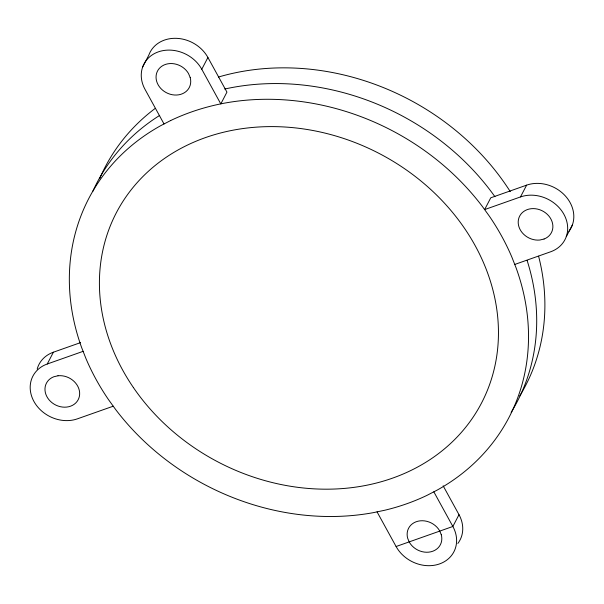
<?xml version="1.0" encoding="UTF-8"?>
<svg xmlns="http://www.w3.org/2000/svg" width="604" height="604" viewBox="0 0 604 604"><rect width="100%" height="100%" fill="white"/><g stroke="black" fill="none" stroke-linecap="round" stroke-linejoin="round"><path stroke-width="0.91" d="M142.665 66.991L148.795 55.198A33.167 28.033 27.5 0 1 176.474 38.331A33.167 28.033 27.5 0 1 207.912 57.486L226.938 92.125L220.807 103.918L201.781 69.271A33.167 28.033 27.5 0 0 158.323 51.869A33.167 28.033 27.5 0 0 144.998 89.317L164.024 123.963M113.242 406.198L77.38 418.851A33.167 28.033 27.5 0 1 33.93 401.449A33.167 28.033 27.5 0 1 47.255 364.001L53.394 352.207L80.506 342.634M201.781 69.271L207.912 57.486M526.62 185.149L490.758 197.802L484.619 209.596L520.482 196.934L526.62 185.149A33.167 28.033 27.5 0 1 565.208 195.794A33.167 28.033 27.5 0 1 568.923 231.317M566.273 236.67L572.411 224.884M443.147 485.812L459.002 514.683L452.864 526.469A33.167 28.033 27.5 0 1 439.538 563.925A33.167 28.033 27.5 0 1 396.088 546.514L377.062 511.875M47.255 364.001L83.118 351.339M514.751 264.454L550.606 251.792A33.167 28.033 27.5 0 0 563.932 214.344A33.167 28.033 27.5 0 0 520.482 196.934M396.088 546.514L452.864 526.469L433.838 491.83M527.088 260.384A236.919 200.256 27.5 0 1 511.135 412.358M92.842 191.272A236.919 200.256 27.5 0 1 159.69 115.402M224.733 89.03A236.919 200.256 27.5 0 1 494.948 196.73M538.594 256.202A236.919 200.256 27.5 0 1 519.772 395.899M99.622 178.754A236.919 200.256 27.5 0 1 155.236 108.38M218.452 77.033A236.919 200.256 27.5 0 1 510.274 191.619M37.184 369.082A33.167 28.033 27.5 0 1 53.394 352.207M459.002 514.683A33.167 28.033 27.5 0 1 457.855 543.449M170.713 120.513L160.921 125.564A236.919 200.256 27.5 0 0 81.782 347.957L85.979 358.617A236.919 200.256 27.5 0 0 108.478 399.584L115.447 409.263A236.919 200.256 27.5 0 0 373.491 512.622L384.748 510.244A236.919 200.256 27.5 0 0 427.149 495.28L436.941 490.221A236.919 200.256 27.5 0 0 516.08 267.829L511.882 257.168A236.919 200.256 27.5 0 0 489.383 216.209L482.415 206.523A236.919 200.256 27.5 0 0 224.371 103.163C205.843 106.644 187.738 112.389 170.713 120.513M544.076 239.018L539.87 240.022A17.901 15.13 27.5 0 1 518.489 219.38A17.901 15.13 27.5 0 1 545.631 212.918A17.901 15.13 27.5 0 1 544.076 239.018M57.992 375.771L53.786 376.768A17.901 15.13 27.5 0 0 52.231 402.876A17.901 15.13 27.5 0 0 79.373 396.405A17.901 15.13 27.5 0 0 57.992 375.771M441.275 534.691L439.584 530.697A17.901 15.13 27.5 0 0 417.991 521.207A17.901 15.13 27.5 0 0 407.677 538.3L409.369 542.286A17.901 15.13 27.5 0 0 430.962 551.784A17.901 15.13 27.5 0 0 441.275 534.691M190.185 77.493L188.493 73.499A17.901 15.13 27.5 0 0 159.275 68.463A17.901 15.13 27.5 0 0 170.215 94.247A17.901 15.13 27.5 0 0 190.185 77.493M133.424 387.572A205.888 174.028 27.5 0 0 478.187 409.082A205.888 174.028 27.5 0 0 285.186 127.029A205.888 174.028 27.5 0 0 133.424 387.572"/></g></svg>
